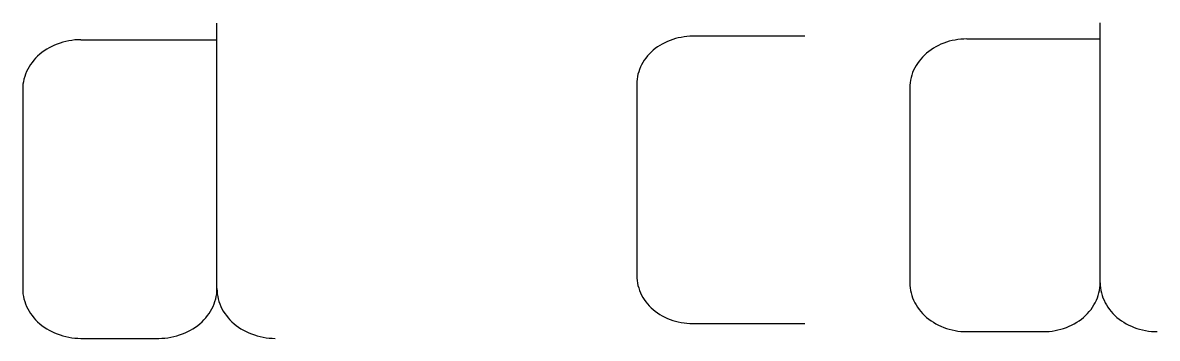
# Model space of a CAD drawing. Extents: x 8646 to 18206, y -17605 to -192.
# Drawn here: x 11156.913 to 11158.513, y -9040.8 to -9040.354 of the extents above; entities that cross this region are included whole.
import ezdxf

# ---------------------------------------------------------------- set-up
doc = ezdxf.new("R2010")
doc.units = 0
doc.layers.get('0').update_dxf_attribs({"linetype": 'CONTINUOUS'})

msp = doc.modelspace()

# ---------------------------------------------------------------- linework, layer by layer
at = {"color": 8, "linetype": 'CONTINUOUS'}
for p, q in [((11157.1868, -9040.7298), (11157.1868, -9040.3549)), ((11158.4328, -9040.7217), (11158.4328, -9040.3544)), ((11157.8581, -9040.3735), (11157.854, -9040.3736)), ((11158.0163, -9040.3735), (11157.8581, -9040.3735)), ((11156.9539, -9040.3878), (11156.9501, -9040.3898)), ((11156.9576, -9040.3861), (11156.9539, -9040.3878)), ((11156.9615, -9040.3845), (11156.9576, -9040.3861)), ((11156.9654, -9040.3831), (11156.9615, -9040.3845)), ((11156.9695, -9040.3818), (11156.9654, -9040.3831)), ((11156.9736, -9040.3808), (11156.9695, -9040.3818)), ((11156.9778, -9040.38), (11156.9736, -9040.3808)), ((11156.982, -9040.3793), (11156.9778, -9040.38)), ((11156.9863, -9040.3787), (11156.982, -9040.3793)), ((11156.9906, -9040.3785), (11156.9863, -9040.3787)), ((11156.9949, -9040.3784), (11156.9906, -9040.3785)), ((11156.9949, -9040.3784), (11157.1868, -9040.3784)), ((11157.8084, -9040.3886), (11157.8051, -9040.391)), ((11157.8116, -9040.3865), (11157.8084, -9040.3886)), ((11157.815, -9040.3845), (11157.8116, -9040.3865)), ((11157.8186, -9040.3826), (11157.815, -9040.3845)), ((11157.8222, -9040.3809), (11157.8186, -9040.3826)), ((11157.826, -9040.3795), (11157.8222, -9040.3809)), ((11157.8297, -9040.3781), (11157.826, -9040.3795)), ((11157.8336, -9040.3769), (11157.8297, -9040.3781)), ((11157.8376, -9040.3759), (11157.8336, -9040.3769)), ((11157.8417, -9040.3751), (11157.8376, -9040.3759)), ((11157.8457, -9040.3744), (11157.8417, -9040.3751)), ((11157.8498, -9040.3739), (11157.8457, -9040.3744)), ((11157.854, -9040.3736), (11157.8498, -9040.3739)), ((11158.2009, -9040.3886), (11158.1974, -9040.3905)), ((11158.2045, -9040.3866), (11158.2009, -9040.3886)), ((11158.2081, -9040.3849), (11158.2045, -9040.3866)), ((11158.212, -9040.3834), (11158.2081, -9040.3849)), ((11158.2158, -9040.3819), (11158.212, -9040.3834)), ((11158.2199, -9040.3807), (11158.2158, -9040.3819)), ((11158.2239, -9040.3797), (11158.2199, -9040.3807)), ((11158.228, -9040.3789), (11158.2239, -9040.3797)), ((11158.2321, -9040.3783), (11158.228, -9040.3789)), ((11158.2363, -9040.3777), (11158.2321, -9040.3783)), ((11158.2405, -9040.3775), (11158.2363, -9040.3777)), ((11158.2448, -9040.3774), (11158.2405, -9040.3775)), ((11158.2448, -9040.3774), (11158.4328, -9040.3774)), ((11156.931, -9040.4045), (11156.9284, -9040.4074)), ((11156.9338, -9040.4016), (11156.931, -9040.4045)), ((11156.9368, -9040.399), (11156.9338, -9040.4016)), ((11156.9399, -9040.3965), (11156.9368, -9040.399)), ((11156.9432, -9040.3941), (11156.9399, -9040.3965)), ((11156.9466, -9040.3918), (11156.9432, -9040.3941)), ((11156.9501, -9040.3898), (11156.9466, -9040.3918)), ((11157.7918, -9040.4044), (11157.7896, -9040.4074)), ((11157.7941, -9040.4014), (11157.7918, -9040.4044)), ((11157.7966, -9040.3986), (11157.7941, -9040.4014)), ((11157.7994, -9040.3959), (11157.7966, -9040.3986)), ((11157.8022, -9040.3934), (11157.7994, -9040.3959)), ((11157.8051, -9040.391), (11157.8022, -9040.3934)), ((11158.1821, -9040.403), (11158.1796, -9040.4058)), ((11158.1849, -9040.4002), (11158.1821, -9040.403)), ((11158.1878, -9040.3975), (11158.1849, -9040.4002)), ((11158.1908, -9040.3951), (11158.1878, -9040.3975)), ((11158.1941, -9040.3927), (11158.1908, -9040.3951)), ((11158.1974, -9040.3905), (11158.1941, -9040.3927)), ((11156.9198, -9040.4201), (11156.9182, -9040.4235)), ((11156.9217, -9040.4168), (11156.9198, -9040.4201)), ((11156.9237, -9040.4136), (11156.9217, -9040.4168)), ((11156.926, -9040.4105), (11156.9237, -9040.4136)), ((11156.9284, -9040.4074), (11156.926, -9040.4105)), ((11157.7828, -9040.4203), (11157.7817, -9040.4237)), ((11157.7843, -9040.4169), (11157.7828, -9040.4203)), ((11157.7859, -9040.4137), (11157.7843, -9040.4169)), ((11157.7876, -9040.4105), (11157.7859, -9040.4137)), ((11157.7896, -9040.4074), (11157.7876, -9040.4105)), ((11158.1712, -9040.4182), (11158.1696, -9040.4216)), ((11158.173, -9040.415), (11158.1712, -9040.4182)), ((11158.175, -9040.4118), (11158.173, -9040.415)), ((11158.1772, -9040.4088), (11158.175, -9040.4118)), ((11158.1796, -9040.4058), (11158.1772, -9040.4088)), ((11156.9145, -9040.434), (11156.9137, -9040.4377)), ((11156.9156, -9040.4305), (11156.9145, -9040.434)), ((11156.9167, -9040.4269), (11156.9156, -9040.4305)), ((11156.9182, -9040.4235), (11156.9167, -9040.4269)), ((11157.7791, -9040.4376), (11157.779, -9040.4412)), ((11157.7794, -9040.4341), (11157.7791, -9040.4376)), ((11157.7799, -9040.4305), (11157.7794, -9040.4341)), ((11157.7807, -9040.4271), (11157.7799, -9040.4305)), ((11157.7817, -9040.4237), (11157.7807, -9040.4271)), ((11158.1652, -9040.4355), (11158.1646, -9040.4391)), ((11158.166, -9040.4319), (11158.1652, -9040.4355)), ((11158.167, -9040.4285), (11158.166, -9040.4319)), ((11158.1681, -9040.4249), (11158.167, -9040.4285)), ((11158.1696, -9040.4216), (11158.1681, -9040.4249)), ((11156.9129, -9040.445), (11156.9127, -9040.4487)), ((11156.9127, -9040.4487), (11156.9127, -9040.7298)), ((11156.9131, -9040.4414), (11156.9129, -9040.445)), ((11156.9137, -9040.4377), (11156.9131, -9040.4414)), ((11157.779, -9040.4412), (11157.779, -9040.7116)), ((11158.1643, -9040.4426), (11158.1642, -9040.4463)), ((11158.1642, -9040.4463), (11158.1642, -9040.7217)), ((11158.1646, -9040.4391), (11158.1643, -9040.4426)), ((11157.779, -9040.7116), (11157.7791, -9040.7151)), ((11157.7791, -9040.7151), (11157.7794, -9040.7186)), ((11157.7794, -9040.7186), (11157.7799, -9040.7221)), ((11157.7799, -9040.7221), (11157.7807, -9040.7256)), ((11157.7807, -9040.7256), (11157.7817, -9040.729)), ((11158.1642, -9040.7217), (11158.1643, -9040.7253)), ((11158.1643, -9040.7253), (11158.1646, -9040.7289)), ((11158.4324, -9040.7289), (11158.4327, -9040.7253)), ((11158.4327, -9040.7253), (11158.4328, -9040.7217)), ((11158.4328, -9040.7217), (11158.4329, -9040.7253)), ((11158.4329, -9040.7253), (11158.4332, -9040.7289)), ((11156.9127, -9040.7298), (11156.9129, -9040.7334)), ((11156.9129, -9040.7334), (11156.9131, -9040.7371)), ((11156.9131, -9040.7371), (11156.9137, -9040.7408)), ((11156.9137, -9040.7408), (11156.9145, -9040.7444)), ((11157.185, -9040.7444), (11157.1858, -9040.7408)), ((11157.1858, -9040.7408), (11157.1864, -9040.7371)), ((11157.1864, -9040.7371), (11157.1867, -9040.7334)), ((11157.1867, -9040.7334), (11157.1868, -9040.7298)), ((11157.1868, -9040.7298), (11157.1869, -9040.7334)), ((11157.1869, -9040.7334), (11157.1872, -9040.7371)), ((11157.1872, -9040.7371), (11157.1878, -9040.7408)), ((11157.1878, -9040.7408), (11157.1886, -9040.7444)), ((11157.7817, -9040.729), (11157.7828, -9040.7324)), ((11157.7828, -9040.7324), (11157.7843, -9040.7358)), ((11157.7843, -9040.7358), (11157.7859, -9040.7391)), ((11157.7859, -9040.7391), (11157.7876, -9040.7422)), ((11158.1646, -9040.7289), (11158.1652, -9040.7325)), ((11158.1652, -9040.7325), (11158.166, -9040.736)), ((11158.166, -9040.736), (11158.167, -9040.7396)), ((11158.167, -9040.7396), (11158.1681, -9040.743)), ((11158.4289, -9040.743), (11158.43, -9040.7396)), ((11158.43, -9040.7396), (11158.431, -9040.736)), ((11158.431, -9040.736), (11158.4318, -9040.7325)), ((11158.4318, -9040.7325), (11158.4324, -9040.7289)), ((11158.4332, -9040.7289), (11158.4338, -9040.7325)), ((11158.4338, -9040.7325), (11158.4346, -9040.736)), ((11158.4346, -9040.736), (11158.4356, -9040.7396)), ((11158.4356, -9040.7396), (11158.4367, -9040.743)), ((11156.9145, -9040.7444), (11156.9156, -9040.7479)), ((11156.9156, -9040.7479), (11156.9167, -9040.7515)), ((11156.9167, -9040.7515), (11156.9182, -9040.755)), ((11156.9182, -9040.755), (11156.9198, -9040.7584)), ((11157.1796, -9040.7584), (11157.1813, -9040.755)), ((11157.1813, -9040.755), (11157.1828, -9040.7515)), ((11157.1828, -9040.7515), (11157.1839, -9040.7479)), ((11157.1839, -9040.7479), (11157.185, -9040.7444)), ((11157.1886, -9040.7444), (11157.1896, -9040.7479)), ((11157.1896, -9040.7479), (11157.1908, -9040.7515)), ((11157.1908, -9040.7515), (11157.1923, -9040.755)), ((11157.1923, -9040.755), (11157.1938, -9040.7584)), ((11157.7876, -9040.7422), (11157.7896, -9040.7454)), ((11157.7896, -9040.7454), (11157.7918, -9040.7484)), ((11157.7918, -9040.7484), (11157.7941, -9040.7513)), ((11157.7941, -9040.7513), (11157.7966, -9040.7541)), ((11157.7966, -9040.7541), (11157.7994, -9040.7568)), ((11157.7994, -9040.7568), (11157.8022, -9040.7594)), ((11158.1681, -9040.743), (11158.1696, -9040.7464)), ((11158.1696, -9040.7464), (11158.1712, -9040.7498)), ((11158.1712, -9040.7498), (11158.173, -9040.753)), ((11158.173, -9040.753), (11158.175, -9040.7562)), ((11158.175, -9040.7562), (11158.1772, -9040.7592)), ((11158.4198, -9040.7592), (11158.422, -9040.7562)), ((11158.422, -9040.7562), (11158.424, -9040.753)), ((11158.424, -9040.753), (11158.4258, -9040.7498)), ((11158.4258, -9040.7498), (11158.4274, -9040.7464)), ((11158.4274, -9040.7464), (11158.4289, -9040.743)), ((11158.4367, -9040.743), (11158.4382, -9040.7464)), ((11158.4382, -9040.7464), (11158.4397, -9040.7498)), ((11158.4397, -9040.7498), (11158.4415, -9040.753)), ((11158.4415, -9040.753), (11158.4435, -9040.7562)), ((11158.4435, -9040.7562), (11158.4458, -9040.7592)), ((11156.9198, -9040.7584), (11156.9217, -9040.7617)), ((11156.9217, -9040.7617), (11156.9237, -9040.7649)), ((11156.9237, -9040.7649), (11156.926, -9040.768)), ((11156.926, -9040.768), (11156.9284, -9040.7711)), ((11156.9284, -9040.7711), (11156.931, -9040.774)), ((11157.1684, -9040.774), (11157.1711, -9040.7711)), ((11157.1711, -9040.7711), (11157.1735, -9040.768)), ((11157.1735, -9040.768), (11157.1757, -9040.7649)), ((11157.1757, -9040.7649), (11157.1778, -9040.7617)), ((11157.1778, -9040.7617), (11157.1796, -9040.7584)), ((11157.1938, -9040.7584), (11157.1957, -9040.7617)), ((11157.1957, -9040.7617), (11157.1977, -9040.7649)), ((11157.1977, -9040.7649), (11157.2, -9040.768)), ((11157.2, -9040.768), (11157.2025, -9040.7711)), ((11157.2025, -9040.7711), (11157.2051, -9040.774)), ((11157.8022, -9040.7594), (11157.8051, -9040.7618)), ((11157.8051, -9040.7618), (11157.8084, -9040.7641)), ((11157.8084, -9040.7641), (11157.8116, -9040.7663)), ((11157.8116, -9040.7663), (11157.815, -9040.7683)), ((11157.815, -9040.7683), (11157.8186, -9040.77)), ((11157.8186, -9040.77), (11157.8222, -9040.7719)), ((11157.8222, -9040.7719), (11157.826, -9040.7733)), ((11157.826, -9040.7733), (11157.8297, -9040.7747)), ((11158.1772, -9040.7592), (11158.1796, -9040.7623)), ((11158.1796, -9040.7623), (11158.1821, -9040.7651)), ((11158.1821, -9040.7651), (11158.1849, -9040.7679)), ((11158.1849, -9040.7679), (11158.1878, -9040.7705)), ((11158.1878, -9040.7705), (11158.1908, -9040.7729)), ((11158.1908, -9040.7729), (11158.1941, -9040.7753)), ((11158.4029, -9040.7753), (11158.4062, -9040.7729)), ((11158.4062, -9040.7729), (11158.4092, -9040.7705)), ((11158.4092, -9040.7705), (11158.4122, -9040.7679)), ((11158.4122, -9040.7679), (11158.4148, -9040.7651)), ((11158.4148, -9040.7651), (11158.4174, -9040.7623)), ((11158.4174, -9040.7623), (11158.4198, -9040.7592)), ((11158.4458, -9040.7592), (11158.4482, -9040.7623)), ((11158.4482, -9040.7623), (11158.4507, -9040.7651)), ((11158.4507, -9040.7651), (11158.4535, -9040.7679)), ((11158.4535, -9040.7679), (11158.4564, -9040.7705)), ((11158.4564, -9040.7705), (11158.4594, -9040.7729)), ((11158.4594, -9040.7729), (11158.4627, -9040.7753)), ((11156.931, -9040.774), (11156.9338, -9040.7768)), ((11156.9338, -9040.7768), (11156.9368, -9040.7795)), ((11156.9368, -9040.7795), (11156.9399, -9040.782)), ((11156.9399, -9040.782), (11156.9432, -9040.7844)), ((11156.9432, -9040.7844), (11156.9466, -9040.7866)), ((11156.9466, -9040.7866), (11156.9501, -9040.7886)), ((11156.9501, -9040.7886), (11156.9539, -9040.7906)), ((11157.1456, -9040.7906), (11157.1494, -9040.7886)), ((11157.1494, -9040.7886), (11157.1529, -9040.7866)), ((11157.1529, -9040.7866), (11157.1563, -9040.7844)), ((11157.1563, -9040.7844), (11157.1596, -9040.782)), ((11157.1596, -9040.782), (11157.1627, -9040.7795)), ((11157.1627, -9040.7795), (11157.1657, -9040.7768)), ((11157.1657, -9040.7768), (11157.1684, -9040.774)), ((11157.2051, -9040.774), (11157.2079, -9040.7768)), ((11157.2079, -9040.7768), (11157.2109, -9040.7795)), ((11157.2109, -9040.7795), (11157.214, -9040.782)), ((11157.214, -9040.782), (11157.2173, -9040.7844)), ((11157.2173, -9040.7844), (11157.2206, -9040.7866)), ((11157.2206, -9040.7866), (11157.2242, -9040.7886)), ((11157.2242, -9040.7886), (11157.2279, -9040.7906)), ((11157.8297, -9040.7747), (11157.8336, -9040.7759)), ((11157.8336, -9040.7759), (11157.8376, -9040.7769)), ((11157.8376, -9040.7769), (11157.8417, -9040.7777)), ((11157.8417, -9040.7777), (11157.8457, -9040.7783)), ((11157.8457, -9040.7783), (11157.8498, -9040.7787)), ((11157.8498, -9040.7787), (11157.854, -9040.779)), ((11157.854, -9040.779), (11157.8581, -9040.7791)), ((11157.8581, -9040.7791), (11158.0163, -9040.7791)), ((11158.1941, -9040.7753), (11158.1974, -9040.7774)), ((11158.1974, -9040.7774), (11158.2009, -9040.7794)), ((11158.2009, -9040.7794), (11158.2045, -9040.7814)), ((11158.2045, -9040.7814), (11158.2081, -9040.7831)), ((11158.2081, -9040.7831), (11158.212, -9040.7846)), ((11158.212, -9040.7846), (11158.2158, -9040.786)), ((11158.2158, -9040.786), (11158.2199, -9040.7873)), ((11158.2199, -9040.7873), (11158.2239, -9040.7883)), ((11158.2239, -9040.7883), (11158.228, -9040.7891)), ((11158.228, -9040.7891), (11158.2321, -9040.7898)), ((11158.3648, -9040.7898), (11158.369, -9040.7891)), ((11158.369, -9040.7891), (11158.373, -9040.7883)), ((11158.373, -9040.7883), (11158.3771, -9040.7873)), ((11158.3771, -9040.7873), (11158.3811, -9040.786)), ((11158.3811, -9040.786), (11158.385, -9040.7846)), ((11158.385, -9040.7846), (11158.3889, -9040.7831)), ((11158.3889, -9040.7831), (11158.3925, -9040.7814)), ((11158.3925, -9040.7814), (11158.3961, -9040.7794)), ((11158.3961, -9040.7794), (11158.3996, -9040.7774)), ((11158.3996, -9040.7774), (11158.4029, -9040.7753)), ((11158.4627, -9040.7753), (11158.466, -9040.7774)), ((11158.466, -9040.7774), (11158.4695, -9040.7794)), ((11158.4695, -9040.7794), (11158.4731, -9040.7814)), ((11158.4731, -9040.7814), (11158.4768, -9040.7831)), ((11158.4768, -9040.7831), (11158.4807, -9040.7846)), ((11158.4807, -9040.7846), (11158.4845, -9040.786)), ((11158.4845, -9040.786), (11158.4884, -9040.7873)), ((11158.4884, -9040.7873), (11158.4925, -9040.7883)), ((11158.4925, -9040.7883), (11158.4966, -9040.7891)), ((11158.4966, -9040.7891), (11158.5007, -9040.7898)), ((11156.9539, -9040.7906), (11156.9576, -9040.7924)), ((11156.9576, -9040.7924), (11156.9615, -9040.7939)), ((11156.9615, -9040.7939), (11156.9654, -9040.7953)), ((11156.9654, -9040.7953), (11156.9695, -9040.7966)), ((11156.9695, -9040.7966), (11156.9736, -9040.7977)), ((11156.9736, -9040.7977), (11156.9778, -9040.7985)), ((11156.9778, -9040.7985), (11156.982, -9040.7992)), ((11156.982, -9040.7992), (11156.9863, -9040.7997)), ((11156.9863, -9040.7997), (11156.9906, -9040.8)), ((11156.9906, -9040.8), (11156.9949, -9040.8001)), ((11156.9949, -9040.8001), (11157.1046, -9040.8001)), ((11157.1046, -9040.8001), (11157.1088, -9040.8)), ((11157.1088, -9040.8), (11157.1132, -9040.7997)), ((11157.1132, -9040.7997), (11157.1174, -9040.7992)), ((11157.1174, -9040.7992), (11157.1217, -9040.7985)), ((11157.1217, -9040.7985), (11157.1258, -9040.7977)), ((11157.1258, -9040.7977), (11157.13, -9040.7966)), ((11157.13, -9040.7966), (11157.134, -9040.7953)), ((11157.134, -9040.7953), (11157.138, -9040.7939)), ((11157.138, -9040.7939), (11157.1419, -9040.7924)), ((11157.1419, -9040.7924), (11157.1456, -9040.7906)), ((11157.2279, -9040.7906), (11157.2317, -9040.7924)), ((11157.2317, -9040.7924), (11157.2356, -9040.7939)), ((11157.2356, -9040.7939), (11157.2395, -9040.7953)), ((11157.2395, -9040.7953), (11157.2435, -9040.7966)), ((11157.2435, -9040.7966), (11157.2477, -9040.7977)), ((11157.2477, -9040.7977), (11157.2519, -9040.7985)), ((11157.2519, -9040.7985), (11157.2561, -9040.7992)), ((11157.2561, -9040.7992), (11157.2604, -9040.7997)), ((11157.2604, -9040.7997), (11157.2646, -9040.8)), ((11157.2646, -9040.8), (11157.2689, -9040.8001)), ((11158.2321, -9040.7898), (11158.2363, -9040.7902)), ((11158.2363, -9040.7902), (11158.2405, -9040.7906)), ((11158.2405, -9040.7906), (11158.2448, -9040.7906)), ((11158.2448, -9040.7906), (11158.3522, -9040.7906)), ((11158.3522, -9040.7906), (11158.3564, -9040.7906)), ((11158.3564, -9040.7906), (11158.3607, -9040.7902)), ((11158.3607, -9040.7902), (11158.3648, -9040.7898)), ((11158.5007, -9040.7898), (11158.505, -9040.7902)), ((11158.505, -9040.7902), (11158.5091, -9040.7906)), ((11158.5091, -9040.7906), (11158.5133, -9040.7906))]:
    msp.add_line(p, q, dxfattribs=at)

doc.saveas('drawing.dxf')
